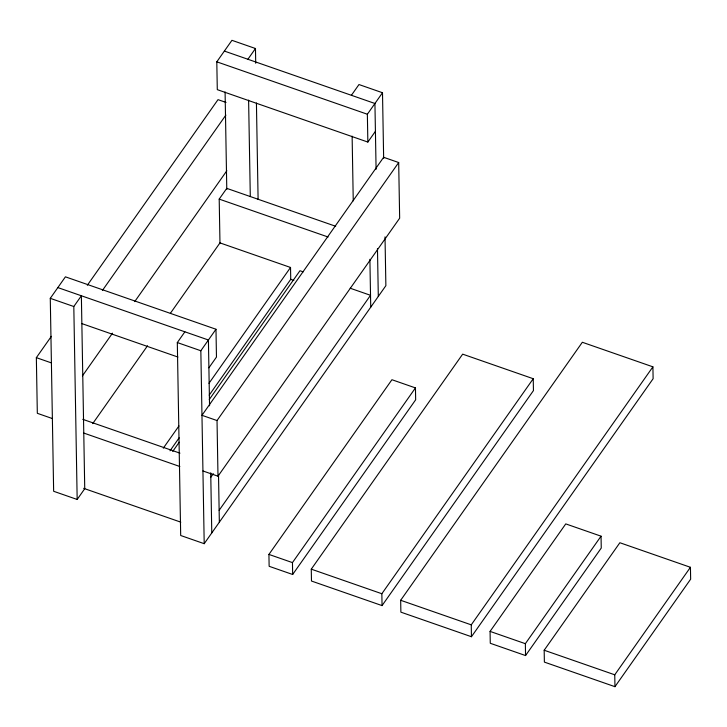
<?xml version="1.0" encoding="UTF-8"?>
<svg xmlns="http://www.w3.org/2000/svg" width="727" height="727" viewBox="0 0 727 727"><rect width="100%" height="100%" fill="white"/><g stroke="black" fill="none" stroke-linecap="round" stroke-linejoin="round"><path stroke-width="1.09" d="M77.171 499.467L73.809 306.521L81.369 295.771L84.741 488.717L77.171 499.467L53.644 491.279L50.281 298.334L65.421 276.833L215.983 329.249L216.464 357.075L208.894 367.826M375.423 131.314L367.853 142.065L217.291 89.648L216.8 61.822L231.94 40.321L255.468 48.509L255.722 63.267M52.38 418.552L37.322 413.309L36.35 357.657L51.381 336.31M87.322 285.266L218.009 99.644L226.042 102.434M247.898 59.26L255.468 48.509M102.38 290.5L225.879 115.093M82.433 375.859L112.494 333.166M134.713 301.614L226.851 170.745M219.981 243.636L219.2 199.107L226.769 188.357L335.683 226.27M92.72 423.614L147.536 345.761M170.372 313.328L219.963 242.891L290.536 267.463L290.745 279.332L209.185 395.179M385.019 236.875L385.873 285.675L204.205 543.687L180.687 535.499L177.315 342.562L184.885 331.812M351.405 95.292L358.974 84.541L382.502 92.738L383.656 158.559M204.205 543.687L200.843 350.75L215.983 329.249M367.853 142.065L367.362 114.239L382.502 92.738M163.293 448.177L178.96 425.94M208.976 383.311L290.536 267.463M170.027 450.785L179.169 437.808M172.708 451.458L179.233 442.189M209.249 399.559L299.951 270.735L303.159 271.853M217.028 420.551L398.687 162.539L383.629 157.296L201.97 415.308L217.028 420.551L217.991 476.203L202.942 470.969M210.803 477.285L213.329 473.704M217.991 476.203L399.659 218.191L398.687 162.539M219.136 510.318L370.525 295.307L350.205 288.228M268.926 554.419L391.935 379.721L415.453 387.909L415.662 399.786L292.663 574.484L269.135 566.297L268.926 554.419L292.454 562.607L292.663 574.484M292.454 562.607L415.453 387.909M311.274 569.159L462.663 354.149L533.236 378.722L533.445 390.59L382.057 605.6L311.483 581.037L311.274 569.159L381.848 593.732L382.057 605.6M381.848 593.732L533.236 378.722M400.668 600.284L582.336 342.272L652.91 366.835L653.119 378.712L471.45 636.725L400.877 612.152L400.668 600.284L471.25 624.847L471.45 636.725M471.25 624.847L652.91 366.835M490.071 631.399L565.76 523.894L601.047 536.181L601.256 548.049L525.557 655.563L490.271 643.277L490.071 631.399L525.357 643.686L525.557 655.563M525.357 643.686L601.047 536.181M544.178 650.238L619.867 542.733L690.441 567.296L690.65 579.174L614.96 686.679L544.378 662.106L544.178 650.238L614.751 674.801L614.96 686.679M614.751 674.801L690.441 567.296M224.37 51.072L374.932 103.488L376.086 169.309M216.8 61.822L367.362 114.239M219.2 199.107L328.113 237.02M290.646 279.295L293.853 280.413M57.851 287.583L208.413 340L209.558 405.82M50.281 298.334L73.809 306.521M177.315 342.562L200.843 350.75M81.824 323.588L177.933 357.048M36.35 357.657L51.408 362.9M82.76 419.325L179.932 453.148M83.732 433.047L179.842 466.507M83.641 488.335L180.814 522.159M377.467 248.561L378.304 296.425M369.898 259.312L370.734 307.176M352.122 136.149L353.249 200.843M256.422 102.989L258.103 199.462M248.607 100.117L250.297 196.59M225.088 91.929L226.788 189.538M218.509 474.322L219.345 522.186M210.73 472.786L211.775 532.936"/></g></svg>
